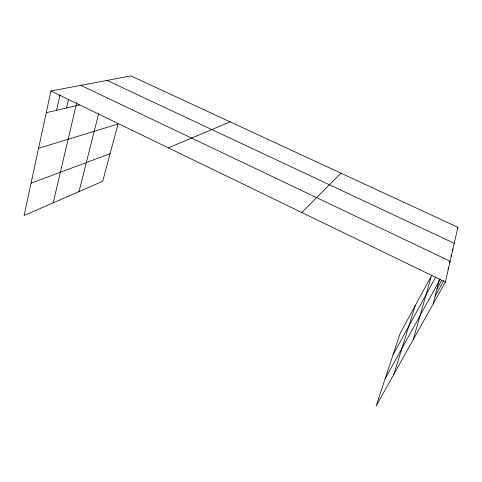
<?xml version="1.0" encoding="UTF-8"?>
<svg xmlns="http://www.w3.org/2000/svg" width="482" height="482" viewBox="0 0 482 482"><rect width="100%" height="100%" fill="white"/><g stroke="black" fill="none" stroke-linecap="round" stroke-linejoin="round"><path stroke-width="0.72" d="M413.237 339.605L431.408 275.927L400.193 333.213L376.099 406.097L445.38 282.06L457.9 227.311L130.887 75.903L50.929 90.978L24.1 215.478L102.702 181.292L118.012 124.043L38.572 148.311M56.617 110.264L60.039 94.876M66.528 107.944L68.504 99.334M53.201 202.82L76.704 102.817M79.006 191.601L98.515 114.186M433.161 303.931L439.421 279.162M393.866 374.285L415.207 305.654M457.183 228.625L457.9 227.311M393.047 354.824L435.77 276.981M452.237 250.291L452.935 249.013M450.857 256.279L451.574 254.978M385.148 378.713L440.174 279.253M449.429 262.527L450.14 261.238L80.813 85.344M436.981 288.826L441.717 280.295M447.911 269.137L448.634 267.823M435.126 296.183L443.795 280.596M301.798 212.502L340.967 173.171M168.351 147.86L230.149 121.862M31.053 183.22L110.083 153.68M46.248 112.686L79.512 104.913M107.034 80.398L454.237 243.326M50.929 90.978L445.38 282.06"/></g></svg>
